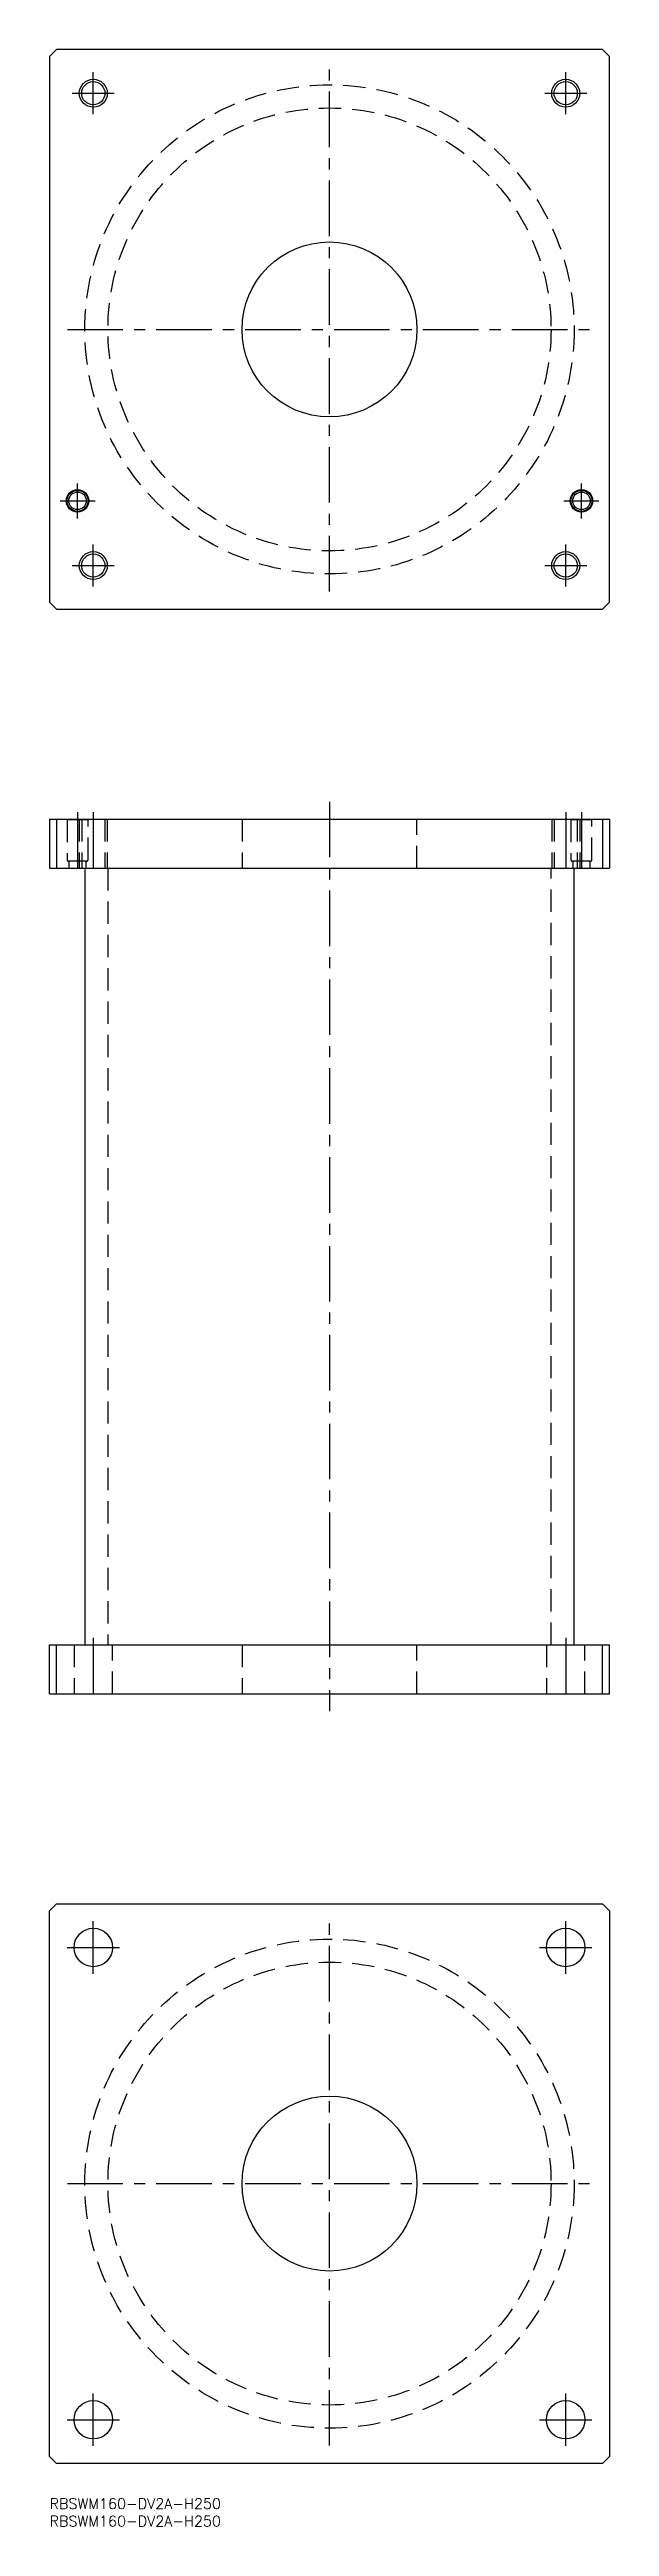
# Model space of a CAD drawing. Extents: x 0 to 160, y -8 to 700.
import ezdxf

# ---------------------------------------------------------------- set-up
doc = ezdxf.new("R2010")
doc.units = 0
doc.header["$LTSCALE"] = 0.5
doc.linetypes.add('CENTER', pattern=[50.8, 31.75, -6.35, 6.35, -6.35])
doc.linetypes.add('DASHED', pattern=[19.05, 12.7, -6.35])
for name, color, linetype in [('MSM_CENTER', 1, 'CENTER'), ('MSM_CONTINUOUS', 7, 'CONTINUOUS'), ('MSM_DASHED', 4, 'DASHED'), ('MSM_NARROW', 5, 'CONTINUOUS'), ('MSM_PART_NUMBER', 7, 'CONTINUOUS')]:
    doc.layers.add(name, color=color, linetype=linetype)
doc.styles.get("Standard").update_dxf_attribs({"font": 'txt.shx', "height": 3, "bigfont": 'bigfont.shx'})

# ---------------------------------------------------------------- blocks, each defined once
blk = doc.blocks.new('*U50')
at = {"layer": 'MSM_PART_NUMBER'}
blk.add_text('RBSWM160-DV2A-H250', height=3, dxfattribs=at).set_placement((0, -3))
blk = doc.blocks.new('*U51')
at = {"layer": 'MSM_PART_NUMBER'}
blk.add_text('RBSWM160-DV2A-H250', height=3, dxfattribs=at).set_placement((0, -8))

msp = doc.modelspace()

# ---------------------------------------------------------------- linework, layer by layer
at = {"layer": 'MSM_CENTER'}
for p, q in [((80, 545.1), (80, 694.9)), ((6.5, 687.5), (18.5, 687.5)), ((12.5, 681.5), (12.5, 693.5)), ((141.5, 687.5), (153.5, 687.5)), ((147.5, 681.5), (147.5, 693.5)), ((5.1, 620), (154.9, 620)), ((8, 566), (8, 576)), ((152, 566), (152, 576)), ((3, 571), (13, 571)), ((147, 571), (157, 571)), ((6.5, 552.5), (18.5, 552.5)), ((12.5, 546.5), (12.5, 558.5)), ((141.5, 552.5), (153.5, 552.5)), ((147.5, 546.5), (147.5, 558.5)), ((8, 482), (8, 464)), ((12.5, 482), (12.5, 464)), ((80, 485), (80, 225)), ((147.5, 482), (147.5, 464)), ((152, 482), (152, 464)), ((12.5, 246), (12.5, 228)), ((147.5, 246), (147.5, 228)), ((12.5, 150), (12.5, 165)), ((80, 15.1), (80, 164.9)), ((147.5, 150), (147.5, 165)), ((5, 157.5), (20, 157.5)), ((140, 157.5), (155, 157.5)), ((5.1, 90), (154.9, 90)), ((12.5, 15), (12.5, 30)), ((147.5, 15), (147.5, 30)), ((5, 22.5), (20, 22.5)), ((140, 22.5), (155, 22.5))]:
    msp.add_line(p, q, dxfattribs=at)
at = {"layer": 'MSM_CONTINUOUS'}
for p, q in [((2, 700), (0, 698)), ((0, 698), (0, 542)), ((158, 700), (2, 700)), ((160, 698), (158, 700)), ((160, 542), (160, 698)), ((0, 542), (2, 540)), ((2, 540), (158, 540)), ((158, 540), (160, 542)), ((0, 480), (0, 466)), ((0, 480), (160, 480)), ((2, 480), (2, 466)), ((158, 480), (158, 466)), ((160, 480), (160, 466)), ((0, 466), (160, 466)), ((10.1, 466), (10.1, 244)), ((149.9, 244), (149.9, 466)), ((0, 244), (160, 244)), ((0, 230), (0, 244)), ((2, 230), (2, 244)), ((158, 230), (158, 244)), ((160, 230), (160, 244)), ((0, 230), (160, 230)), ((0, 168), (2, 170)), ((2, 170), (158, 170)), ((158, 170), (160, 168)), ((0, 12), (0, 168)), ((160, 168), (160, 12)), ((2, 10), (0, 12)), ((158, 10), (2, 10)), ((160, 12), (158, 10))]:
    msp.add_line(p, q, dxfattribs=at)
for centre, radius in [((12.5, 687.5), 3.32), ((147.5, 687.5), 3.32), ((80, 620), 25), ((8, 571), 3.2), ((8, 571), 3), ((8, 571), 2.5), ((152, 571), 3.2), ((152, 571), 3), ((152, 571), 2.5), ((12.5, 552.5), 3.32), ((147.5, 552.5), 3.32), ((12.5, 157.5), 5.5), ((147.5, 157.5), 5.5), ((80, 90), 25), ((12.5, 22.5), 5.5), ((147.5, 22.5), 5.5)]:
    msp.add_circle(centre, radius, dxfattribs=at)
at = {"layer": 'MSM_DASHED'}
for p, q in [((4.8, 480), (5, 479.8)), ((5, 479.8), (5, 468.4)), ((11, 479.8), (5, 479.8)), ((8.5, 480), (8.5, 466)), ((9.18, 480), (9.18, 466)), ((11, 479.8), (11.2, 480)), ((11, 468.4), (11, 479.8)), ((15.82, 480), (15.82, 466)), ((16.5, 480), (16.5, 466)), ((55, 480), (55, 466)), ((105, 466), (105, 480)), ((143.5, 480), (143.5, 466)), ((144.18, 480), (144.18, 466)), ((148.8, 480), (149, 479.8)), ((149, 479.8), (149, 468.4)), ((155, 479.8), (149, 479.8)), ((150.82, 480), (150.82, 466)), ((151.5, 480), (151.5, 466)), ((155, 479.8), (155.2, 480)), ((155, 468.4), (155, 479.8)), ((10.6, 468), (5.4, 468)), ((5.5, 468), (5.5, 466)), ((10.5, 466), (10.5, 468)), ((154.6, 468), (149.4, 468)), ((149.5, 468), (149.5, 466)), ((154.5, 466), (154.5, 468)), ((16.7, 466), (16.7, 244)), ((143.3, 244), (143.3, 466)), ((7, 244), (7, 230)), ((18, 230), (18, 244)), ((55, 244), (55, 230)), ((105, 230), (105, 244)), ((142, 244), (142, 230)), ((153, 230), (153, 244))]:
    msp.add_line(p, q, dxfattribs=at)
for centre, radius in [((80, 620), 69.9), ((80, 620), 63.3), ((80, 90), 69.9), ((80, 90), 63.3)]:
    msp.add_circle(centre, radius, dxfattribs=at)
for centre, start, end in [((5.4, 468.4), 180, 270), ((10.6, 468.4), 270, 360), ((149.4, 468.4), 180, 270), ((154.6, 468.4), 270, 360)]:
    msp.add_arc(centre, 0.4, start, end, dxfattribs=at)
at = {"layer": 'MSM_NARROW'}
for centre in [(12.5, 687.5), (147.5, 687.5), (12.5, 552.5), (147.5, 552.5)]:
    msp.add_circle(centre, 4, dxfattribs=at)

# ---------------------------------------------------------------- block references
at = {"layer": 'MSM_CONTINUOUS'}
for name in ['*U50', '*U51']:
    msp.add_blockref(name, (0, 0), dxfattribs=at)

doc.saveas('drawing.dxf')
